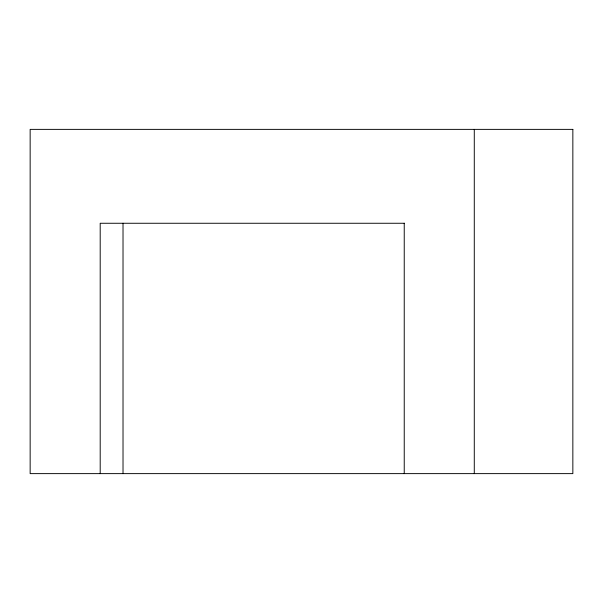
<?xml version="1.0" encoding="UTF-8"?>
<svg xmlns="http://www.w3.org/2000/svg" width="603" height="603" viewBox="0 0 603 603"><rect width="100%" height="100%" fill="white"/><g stroke="black" fill="none" stroke-linecap="round" stroke-linejoin="round"><path stroke-width="0.9" d="M404.477 223.261L100.196 223.261L100.196 473.626M474.282 129.374L474.282 473.626M404.236 223.261L404.236 473.626M123.02 223.261L123.02 473.626M572.85 129.374L30.15 129.374L30.15 473.626L572.85 473.626L572.85 129.374"/></g></svg>
